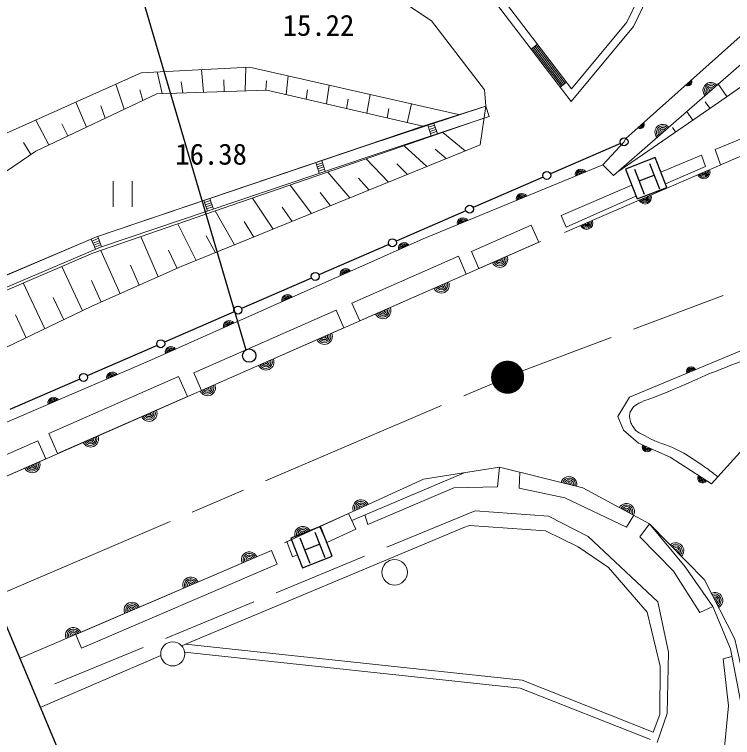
# Model space of a CAD drawing. Units: millimetres, scale not verified. Extents: x 40000 to 680000, y 20000 to 380000.
# Drawn here: x 78766 to 123750, y 265006 to 310323 of the extents above; entities that cross this region are included whole.
import ezdxf
from ezdxf.enums import TextEntityAlignment as Align

# ---------------------------------------------------------------- set-up
doc = ezdxf.new("R2010")
doc.units = ezdxf.units.MM
doc.header["$LTSCALE"] = 1000
doc.linetypes.add('CHAIN', pattern=[18.5, 12, -1.5, 3.5, -1.5])
doc.linetypes.add('DASHED', pattern=[7.5, 6, -1.5])
for name, color, linetype, lineweight in [('M-BMK', 2, 'CHAIN', 13), ('M-BMK-OTRS', 5, 'Continuous', 25), ('M-STR-STRC', 7, 'Continuous', 25), ('M-WORK', 1, 'Continuous', 13)]:
    doc.layers.add(name, color=color, linetype=linetype, lineweight=lineweight)
doc.styles.add('ＭＳ ゴシック', font='')
doc.styles.get('ＭＳ ゴシック').set_extended_font_data('MS Gothic')

msp = doc.modelspace()

# ---------------------------------------------------------------- linework, layer by layer
at = {"layer": 'M-BMK', "linetype": 'DASHED'}
msp.add_line((110525, 287960), (157910, 305753), dxfattribs=at)
at = {"layer": 'M-BMK'}
msp.add_line((77485, 273828), (110525, 287960), dxfattribs=at)
for radius in [1000, 950, 900, 850, 800, 750, 700, 650, 600, 550, 500, 450, 400, 350, 300, 250, 200, 150, 100, 50]:
    msp.add_circle((109658, 287588), radius, dxfattribs=at)
at = {"layer": 'M-BMK-OTRS'}
msp.add_line((77485, 273828), (98154, 224509), dxfattribs=at)
at = {"layer": 'M-STR-STRC'}
for p, q in [((81128, 330602), (93265, 289310)), ((116726, 302240), (112347, 300331)), ((118905, 301349), (117043, 300620)), ((118543, 300988), (119165, 299400)), ((119634, 299487), (118905, 301349)), ((117043, 300620), (117772, 298758)), ((118244, 299034), (117624, 300616)), ((111888, 300131), (107509, 298221)), ((117910, 299886), (118833, 300247)), ((117772, 298758), (119634, 299487)), ((107051, 298021), (102671, 296112)), ((102213, 295912), (97834, 294002)), ((97376, 293802), (92996, 291893)), ((92538, 291693), (88159, 289783)), ((87700, 289583), (83321, 287674)), ((82863, 287474), (78484, 285564)), ((97943, 278230), (96081, 277500)), ((97582, 277868), (98203, 276281)), ((98672, 276367), (97943, 278230)), ((96081, 277500), (96810, 275638)), ((97282, 275914), (96663, 277497)), ((96949, 276766), (97872, 277128)), ((96810, 275638), (98672, 276367))]:
    msp.add_line(p, q, dxfattribs=at)
for centre, radius in [((116955, 302340), 250), ((112117, 300231), 250), ((107280, 298121), 250), ((102442, 296012), 250), ((97605, 293902), 250), ((92767, 291793), 250), ((87930, 289683), 250), ((93474, 288942), 419), ((83092, 287574), 250)]:
    msp.add_circle(centre, radius, dxfattribs=at)
at = {"layer": 'M-WORK'}
for p, q in [((104890, 309931), (86156, 322596)), ((122596, 304623), (136982, 314583)), ((117124, 309846), (119306, 314349)), ((117548, 309573), (119778, 314178)), ((108728, 312121), (113653, 305671)), ((108378, 311755), (113636, 304869)), ((108215, 305603), (104890, 309931)), ((113636, 304869), (117548, 309573)), ((113653, 305671), (117124, 309846)), ((111524, 308460), (111126, 308156)), ((111206, 308217), (113026, 305833)), ((111285, 308278), (113106, 305893)), ((111365, 308338), (113185, 305954)), ((111444, 308399), (113265, 306015)), ((86710, 306666), (93488, 307018)), ((90611, 305452), (90476, 306861)), ((93210, 305540), (93255, 307005)), ((93488, 307018), (106576, 304062)), ((78079, 302796), (86710, 306666)), ((88013, 305363), (87707, 306717)), ((95777, 305306), (95909, 306471)), ((85631, 304378), (85119, 305952)), ((89312, 305407), (89200, 306106)), ((91910, 305496), (91887, 306229)), ((94509, 305585), (94564, 306169)), ((98309, 304716), (98483, 305890)), ((112947, 305772), (113344, 306075)), ((123392, 305180), (122826, 305991)), ((86807, 304933), (86621, 305602)), ((87695, 305352), (94567, 305587)), ((94567, 305587), (104348, 303312)), ((97043, 305011), (97120, 305599)), ((108285, 304583), (108215, 305603)), ((80096, 301764), (87695, 305352)), ((99575, 304422), (99673, 305014)), ((100841, 304127), (101058, 305308)), ((83280, 303268), (82616, 304830)), ((84456, 303823), (84166, 304598)), ((100818, 302116), (108285, 304583)), ((103374, 303538), (103634, 304727)), ((104348, 303312), (108285, 304583)), ((108285, 304583), (107933, 302156)), ((108285, 304583), (108505, 303919)), ((116503, 300418), (122596, 304623)), ((122323, 304440), (122041, 304846)), ((102108, 303833), (102227, 304429)), ((121254, 303700), (120868, 304256)), ((80929, 302157), (80105, 303704)), ((83676, 295366), (108174, 303815)), ((101041, 301452), (108505, 303919)), ((122660, 301857), (127429, 303858)), ((82105, 302712), (81739, 303478)), ((83904, 296386), (104348, 303312)), ((104659, 303385), (104878, 302720)), ((104702, 303252), (105082, 303377)), ((104746, 303119), (105126, 303245)), ((105258, 302846), (105038, 303510)), ((120185, 302961), (119992, 303239)), ((104790, 302986), (105170, 303112)), ((104834, 302853), (105214, 302979)), ((107008, 301776), (105601, 302928)), ((79784, 301550), (79342, 302307)), ((116955, 302340), (115618, 300898)), ((83904, 296386), (100818, 302116)), ((107933, 302156), (89217, 294521)), ((104603, 300789), (103188, 302096)), ((105801, 301286), (105119, 301879)), ((123005, 300893), (122660, 301857)), ((76601, 299371), (80096, 301764)), ((84154, 295731), (101041, 301452)), ((119262, 300436), (121796, 301507)), ((121796, 301507), (122064, 300791)), ((97635, 301038), (97860, 300375)), ((97680, 300905), (98059, 301033)), ((98239, 300503), (98014, 301166)), ((102190, 299813), (100790, 301268)), ((103390, 300302), (102713, 300969)), ((97725, 300772), (98104, 300901)), ((97770, 300640), (98149, 300768)), ((97815, 300507), (98194, 300636)), ((115618, 300898), (116287, 300229)), ((119545, 299714), (122064, 300791)), ((99779, 298829), (98405, 300446)), ((100983, 299321), (100314, 300062)), ((116287, 300229), (116503, 300418)), ((84943, 299875), (84943, 298275)), ((86143, 298275), (86143, 299875)), ((97372, 297847), (96034, 299628)), ((117436, 299615), (113008, 297723)), ((98574, 298338), (97921, 299157)), ((90626, 298663), (90851, 298000)), ((90671, 298531), (91050, 298659)), ((91230, 298129), (91005, 298792)), ((94963, 296865), (93676, 298815)), ((113337, 296999), (117702, 298936)), ((90716, 298398), (91095, 298526)), ((90761, 298265), (91140, 298394)), ((90806, 298133), (91185, 298261)), ((96168, 297357), (95535, 298254)), ((92558, 295884), (91332, 298006)), ((93762, 296375), (93156, 297353)), ((113008, 297723), (113337, 296999)), ((90151, 294902), (89002, 297203)), ((70294, 290603), (83904, 296386)), ((70324, 290617), (83904, 296386)), ((83997, 296417), (84221, 295754)), ((87766, 293878), (86687, 296404)), ((91353, 295392), (90784, 296454)), ((83577, 296247), (83851, 295603)), ((83632, 296118), (83954, 296255)), ((84004, 296124), (83687, 295989)), ((83742, 295860), (84054, 295993)), ((84041, 296285), (83954, 296255)), ((84004, 296124), (84086, 296152)), ((84131, 296019), (84054, 295993)), ((70597, 289973), (84154, 295731)), ((84104, 295862), (83796, 295732)), ((84104, 295862), (84176, 295887)), ((85389, 292824), (84176, 295538)), ((88952, 294404), (88419, 295557)), ((70675, 289793), (83676, 295366)), ((86578, 293351), (86028, 294610)), ((83021, 291751), (81730, 294532)), ((89217, 294521), (83623, 292041)), ((80678, 290624), (79317, 293498)), ((84201, 292297), (83583, 293649)), ((81850, 291188), (81199, 292575)), ((83623, 292041), (72082, 286495)), ((79507, 290060), (78821, 291494)), ((122437, 280900), (126076, 284979)), ((109016, 280708), (109142, 281948)), ((99892, 278617), (106929, 281600)), ((110433, 281627), (110382, 280644)), ((100909, 278359), (106296, 280657)), ((106296, 280657), (109016, 280708)), ((110382, 280644), (113254, 280019)), ((113254, 280019), (117110, 278193)), ((100711, 278965), (100909, 278359)), ((117110, 278193), (117560, 278934)), ((106910, 278166), (107270, 278289)), ((107270, 278289), (112032, 277957)), ((118545, 278405), (117940, 277580)), ((118545, 278405), (120787, 275707)), ((89481, 270850), (106910, 278166)), ((112032, 277957), (114071, 276957)), ((117940, 277580), (120059, 275423)), ((114071, 276957), (115986, 275655)), ((94858, 276737), (79084, 269953)), ((115986, 275655), (118399, 272859)), ((120787, 275707), (122523, 273214)), ((120059, 275423), (121706, 272844)), ((118399, 272859), (119222, 269488)), ((121706, 272844), (122523, 273214)), ((122523, 273214), (123621, 270574)), ((89245, 270749), (89481, 270850)), ((89481, 270850), (110567, 268593)), ((123621, 270574), (124323, 266872)), ((80369, 266892), (87932, 270144)), ((89427, 270353), (110446, 268103)), ((123161, 269949), (123714, 270083)), ((123493, 266987), (123161, 269949)), ((119222, 269488), (119203, 266443)), ((110567, 268593), (118787, 265339)), ((110446, 268103), (118603, 264874)), ((123136, 263195), (123493, 266987)), ((119203, 266443), (118787, 265339))]:
    msp.add_line(p, q, dxfattribs=at)
for points in [[(113221, 296656), (127411, 302801), (132993, 306577), (141436, 314716), (143594, 317835), (154852, 343353)], [(116955, 302340), (117054, 302538), (135665, 319176), (139711, 330149), (140555, 332788), (145199, 343078)], [(146186, 342969), (141929, 333400), (136476, 318342), (124620, 307506), (116287, 300229)], [(115618, 300898), (104372, 296266), (87168, 288596), (73656, 282787)], [(74834, 279893), (90347, 286699), (111720, 296093)], [(124793, 279157), (126999, 275564), (128205, 274444), (129369, 274745), (129886, 275564), (134884, 288275), (131523, 290171), (128809, 290559), (126827, 290300), (117304, 286336), (116572, 285129), (116916, 284268), (117864, 283449), (119846, 282587), (122437, 280900)], [(74889, 279913), (80728, 282479), (80235, 283601), (74409, 281045)], [(123600, 260672), (124347, 262606), (124826, 267030), (123888, 271166), (121992, 274882), (118545, 278405), (114370, 280646), (109142, 281948), (104392, 281201), (95679, 277218)]]:
    msp.add_lwpolyline(points, dxfattribs=at)
for points in [[(107864, 294398), (111611, 296045), (111140, 297117), (107393, 295470)], [(100398, 291117), (107066, 294048), (106574, 295169), (99905, 292238)], [(90485, 286760), (99402, 290679), (98913, 291793), (89995, 287873)], [(81470, 282804), (89603, 286373), (89048, 287636), (80916, 284067)], [(98335, 277230), (100147, 278059), (99693, 279053), (97880, 278223)], [(95836, 277290), (96190, 276335), (96493, 276448), (96140, 277402)], [(82607, 271468), (94858, 276737), (95226, 275881), (82975, 270613)]]:
    msp.add_lwpolyline(points, close=True, dxfattribs=at)
at = {"layer": 'M-WORK', "linetype": 'DASHED'}
msp.add_lwpolyline([(119031, 264705), (119663, 266505), (119739, 270355), (119069, 273515), (114703, 277613), (112213, 278877), (107636, 279221), (79977, 267827)], dxfattribs=at)
at = {"layer": 'M-WORK'}
for centre, radius in [((102581, 275361), 798), ((88680, 270248), 755)]:
    msp.add_circle(centre, radius, dxfattribs=at)
for centre, radius, start, end in [((120952, 306098), 256, 234.4782, 29.1174), ((120952, 306098), 205, 237.7235, 25.8721), ((120952, 306098), 154, 243.2579, 20.3377), ((120952, 306098), 102, 255.0812, 8.5144), ((120952, 306098), 100, 256.0267, 7.569), ((122398, 305566), 500, 41.1266, 221.1267), ((122398, 305566), 400, 41.1266, 221.1267), ((122398, 305566), 300, 41.1266, 221.1267), ((122398, 305566), 200, 41.1266, 221.1267), ((122398, 305566), 100, 41.1266, 221.1267), ((117970, 303432), 256, 234.4782, 29.1174), ((117970, 303432), 205, 237.7235, 25.8721), ((117970, 303432), 154, 243.2579, 20.3377), ((117970, 303432), 102, 255.0812, 8.5144), ((117970, 303432), 100, 256.0267, 7.569), ((119385, 302935), 500, 41.1266, 221.1267), ((119385, 302935), 400, 41.1266, 221.1267), ((119385, 302935), 300, 41.1266, 221.1267), ((119385, 302935), 200, 41.1266, 221.1267), ((119385, 302935), 100, 41.1266, 221.1267), ((114252, 300276), 354, 31.1829, 193.5881), ((114252, 300276), 283, 33.4069, 191.364), ((114252, 300276), 212, 37.1532, 187.6177), ((121939, 300431), 400, 203.4154, 23.4154), ((121939, 300431), 320, 203.4154, 23.4154), ((121939, 300431), 240, 203.4154, 23.4154), ((121939, 300431), 160, 203.4154, 23.4154), ((121939, 300431), 100, 203.4154, 23.4154), ((114252, 300276), 142, 44.865, 179.906), ((114252, 300276), 100, 55.1826, 169.5883), ((110553, 298753), 354, 31.1829, 193.5881), ((110553, 298753), 283, 33.4069, 191.364), ((110553, 298753), 212, 37.1532, 187.6177), ((110553, 298753), 142, 44.865, 179.906), ((110553, 298753), 100, 55.1826, 169.5883), ((118268, 298841), 400, 203.4154, 23.4154), ((118268, 298841), 320, 203.4154, 23.4154), ((118268, 298841), 240, 203.4154, 23.4154), ((118268, 298841), 160, 203.4154, 23.4154), ((118268, 298841), 100, 203.4154, 23.4154), ((106855, 297230), 354, 31.1829, 193.5881), ((106855, 297230), 283, 33.4069, 191.364), ((106855, 297230), 212, 37.1532, 187.6177), ((106855, 297230), 142, 44.865, 179.906), ((106855, 297230), 100, 55.1826, 169.5883), ((114597, 297252), 400, 203.4154, 23.4154), ((114597, 297252), 320, 203.4154, 23.4154), ((114597, 297252), 240, 203.4154, 23.4154), ((114597, 297252), 160, 203.4154, 23.4154), ((114597, 297252), 100, 203.4154, 23.4154), ((103173, 295672), 354, 32.8251, 195.2303), ((103173, 295672), 283, 35.0491, 193.0062), ((103173, 295672), 212, 38.7955, 189.2599), ((103173, 295672), 142, 46.5072, 181.5482), ((103173, 295672), 100, 56.8248, 171.2305), ((109169, 294972), 500, 203.7258, 23.7258), ((109169, 294972), 400, 203.7258, 23.7258), ((109169, 294972), 300, 203.7258, 23.7258), ((109169, 294972), 200, 203.7258, 23.7258), ((109169, 294972), 100, 203.7258, 23.7258), ((99519, 294043), 354, 32.8251, 195.2303), ((99519, 294043), 283, 35.0491, 193.0062), ((99519, 294043), 212, 38.7955, 189.2599), ((99519, 294043), 142, 46.5072, 181.5482), ((99519, 294043), 100, 56.8248, 171.2305), ((105507, 293362), 500, 203.7258, 23.7258), ((105507, 293362), 400, 203.7258, 23.7258), ((105507, 293362), 300, 203.7258, 23.7258), ((105507, 293362), 200, 203.7258, 23.7258), ((105507, 293362), 100, 203.7258, 23.7258), ((95866, 292414), 354, 32.8251, 195.2303), ((95866, 292414), 283, 35.0491, 193.0062), ((95866, 292414), 212, 38.7955, 189.2599), ((95866, 292414), 142, 46.5072, 181.5482), ((95866, 292414), 100, 56.8248, 171.2305), ((101845, 291753), 500, 203.7258, 23.7258), ((101845, 291753), 400, 203.7258, 23.7258), ((101845, 291753), 300, 203.7258, 23.7258), ((101845, 291753), 200, 203.7258, 23.7258), ((101845, 291753), 100, 203.7258, 23.7258), ((92212, 290786), 354, 32.8251, 195.2303), ((92212, 290786), 283, 35.0491, 193.0062), ((92212, 290786), 212, 38.7955, 189.2599), ((92212, 290786), 142, 46.5072, 181.5482), ((92212, 290786), 100, 56.8248, 171.2305), ((98183, 290143), 500, 203.7258, 23.7258), ((98183, 290143), 400, 203.7258, 23.7258), ((98183, 290143), 300, 203.7258, 23.7258), ((98183, 290143), 200, 203.7258, 23.7258), ((98183, 290143), 100, 203.7258, 23.7258), ((88559, 289157), 354, 32.8251, 195.2303), ((88559, 289157), 283, 35.0491, 193.0062), ((88559, 289157), 212, 38.7955, 189.2599), ((88559, 289157), 142, 46.5072, 181.5482), ((88559, 289157), 100, 56.8248, 171.2305), ((94521, 288534), 500, 203.7258, 23.7258), ((94521, 288534), 400, 203.7258, 23.7258), ((94521, 288534), 300, 203.7258, 23.7258), ((94521, 288534), 200, 203.7258, 23.7258), ((94521, 288534), 100, 203.7258, 23.7258), ((121157, 287940), 300, 22.6014, 202.6014), ((84892, 287558), 354, 32.061, 194.4661), ((84892, 287558), 283, 34.285, 192.2421), ((84892, 287558), 212, 38.0313, 188.4958), ((121157, 287940), 240, 22.6014, 202.6014), ((121157, 287940), 180, 22.6014, 202.6014), ((121157, 287940), 120, 22.6014, 202.6014), ((121157, 287940), 100, 22.6014, 202.6014), ((84892, 287558), 142, 45.7431, 180.7841), ((84892, 287558), 100, 56.0607, 170.4664), ((90859, 286924), 500, 203.7258, 23.7258), ((90859, 286924), 400, 203.7258, 23.7258), ((90859, 286924), 300, 203.7258, 23.7258), ((90859, 286924), 200, 203.7258, 23.7258), ((90859, 286924), 100, 203.7258, 23.7258), ((81217, 285979), 354, 32.061, 194.4661), ((81217, 285979), 283, 34.285, 192.2421), ((81217, 285979), 212, 38.0313, 188.4958), ((81217, 285979), 142, 45.7431, 180.7841), ((81217, 285979), 100, 56.0607, 170.4664), ((87196, 285317), 500, 203.6908, 23.6908), ((87196, 285317), 400, 203.6908, 23.6908), ((87196, 285317), 300, 203.6908, 23.6908), ((87196, 285317), 200, 203.6908, 23.6908), ((87196, 285317), 100, 203.6908, 23.6908), ((83533, 283710), 500, 203.6908, 23.6908), ((83533, 283710), 400, 203.6908, 23.6908), ((83533, 283710), 300, 203.6908, 23.6908), ((83533, 283710), 200, 203.6908, 23.6908), ((83533, 283710), 100, 203.6908, 23.6908), ((118397, 283217), 300, 156.5014, 336.5014), ((118397, 283217), 240, 156.5014, 336.5014), ((118397, 283217), 180, 156.5014, 336.5014), ((118397, 283217), 120, 156.5014, 336.5014), ((118397, 283217), 100, 156.5014, 336.5014), ((79870, 282102), 500, 203.6908, 23.6908), ((79870, 282102), 400, 203.6908, 23.6908), ((79870, 282102), 300, 203.6908, 23.6908), ((79870, 282102), 200, 203.6908, 23.6908), ((79870, 282102), 100, 203.6908, 23.6908), ((121874, 281267), 300, 146.9278, 326.9278), ((113499, 280863), 500, 346.0131, 166.0131), ((113499, 280863), 400, 346.0131, 166.0131), ((113499, 280863), 300, 346.0131, 166.0131), ((113499, 280863), 200, 346.0131, 166.0131), ((121874, 281267), 240, 146.9278, 326.9278), ((121874, 281267), 180, 146.9278, 326.9278), ((121874, 281267), 120, 146.9278, 326.9278), ((121874, 281267), 100, 146.9278, 326.9278), ((113499, 280863), 100, 346.0131, 166.0131), ((100466, 279406), 500, 24.5672, 204.5672), ((100466, 279406), 400, 24.5672, 204.5672), ((100466, 279406), 300, 24.5672, 204.5672), ((100466, 279406), 200, 24.5672, 204.5672), ((117104, 279178), 500, 331.7777, 151.7777), ((100466, 279406), 100, 24.5672, 204.5672), ((117104, 279178), 400, 331.7777, 151.7777), ((117104, 279178), 300, 331.7777, 151.7777), ((117104, 279178), 200, 331.7777, 151.7777), ((117104, 279178), 100, 331.7777, 151.7777), ((96828, 277743), 500, 24.5672, 204.5672), ((96828, 277743), 400, 24.5672, 204.5672), ((96828, 277743), 300, 24.5672, 204.5672), ((96828, 277743), 200, 24.5672, 204.5672), ((96828, 277743), 100, 24.5672, 204.5672), ((120198, 276715), 500, 314.3704, 134.3704), ((120198, 276715), 400, 314.3704, 134.3704), ((120198, 276715), 300, 314.3704, 134.3704), ((120198, 276715), 200, 314.3704, 134.3704), ((93480, 276144), 500, 23.2701, 203.2701), ((93480, 276144), 400, 23.2701, 203.2701), ((93480, 276144), 300, 23.2701, 203.2701), ((120198, 276715), 100, 314.3704, 134.3704), ((93480, 276144), 200, 23.2701, 203.2701), ((93480, 276144), 100, 23.2701, 203.2701), ((89805, 274564), 500, 23.2701, 203.2701), ((89805, 274564), 400, 23.2701, 203.2701), ((89805, 274564), 300, 23.2701, 203.2701), ((89805, 274564), 200, 23.2701, 203.2701), ((89805, 274564), 100, 23.2701, 203.2701), ((122644, 273603), 500, 297.0356, 117.0356), ((122644, 273603), 400, 297.0356, 117.0356), ((122644, 273603), 300, 297.0356, 117.0356), ((122644, 273603), 200, 297.0356, 117.0356), ((86131, 272984), 500, 23.2701, 203.2701), ((86131, 272984), 400, 23.2701, 203.2701), ((86131, 272984), 300, 23.2701, 203.2701), ((122644, 273603), 100, 297.0356, 117.0356), ((86131, 272984), 200, 23.2701, 203.2701), ((86131, 272984), 100, 23.2701, 203.2701), ((82456, 271403), 500, 23.2701, 203.2701), ((82456, 271403), 400, 23.2701, 203.2701), ((82456, 271403), 300, 23.2701, 203.2701), ((82456, 271403), 200, 23.2701, 203.2701), ((82456, 271403), 100, 23.2701, 203.2701)]:
    msp.add_arc(centre, radius, start, end, dxfattribs=at)
msp.add_open_spline([(122835, 281346), (122446, 281654), (122330, 281736), (121997, 281972), (121323, 282451), (120932, 282707), (120197, 283083), (119525, 283427), (119067, 283449), (118416, 283830), (118041, 284049), (117732, 284105), (117516, 284481), (117372, 284731), (117291, 284901), (117305, 285190), (117313, 285364), (117355, 285470), (117458, 285611), (117584, 285782), (117691, 285858), (117880, 285956), (118322, 286183), (118605, 286231), (119067, 286415), (121005, 287188), (122037, 287757), (123999, 288466), (125871, 289143), (126884, 289861), (128872, 289958), (129518, 289990), (129893, 289949), (130519, 289786), (130749, 289726), (130858, 289635), (131074, 289537), (132258, 288997), (132630, 288773), (134043, 288024)], degree=3, knots=[0, 0, 0, 0, 1, 1, 1, 2, 2, 2, 3, 3, 3, 4, 4, 4, 5, 5, 5, 6, 6, 6, 7, 7, 7, 8, 8, 8, 9, 9, 9, 10, 10, 10, 11, 11, 11, 12, 12, 12, 13, 13, 13, 13], dxfattribs=at)

# ---------------------------------------------------------------- texts
at = {"layer": 'M-WORK', "style": 'ＭＳ ゴシック'}
for s, p in [('15.22', (95569, 308587)), ('16.38', (88840, 300513))]:
    msp.add_text(s, height=1320, dxfattribs=at).set_placement(p, align=Align.BOTTOM_LEFT)

doc.saveas('drawing.dxf')
